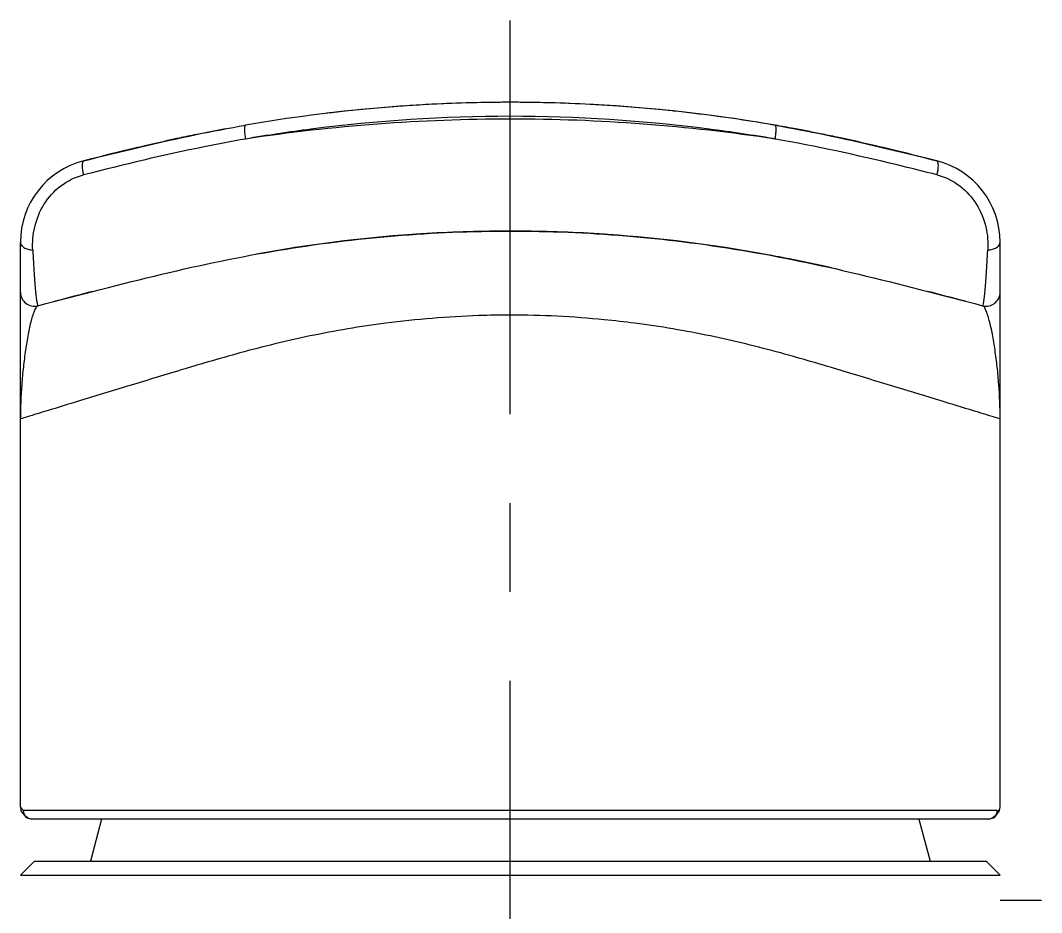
# Model space of a CAD drawing. Extents: x 9520 to 10292, y -16148 to -15602.
# Drawn here: x 9911.73 to 9948.21, y -15869.68 to -15837.82 of the extents above; entities that cross this region are included whole.
import ezdxf

# ---------------------------------------------------------------- set-up
doc = ezdxf.new("R2010")
doc.units = 0
doc.header["$MEASUREMENT"] = 0
doc.linetypes.add('CENTER2', pattern=[28.575, 19.05, -3.175, 3.175, -3.175])
doc.layers.get('0').update_dxf_attribs({"linetype": 'CONTINUOUS'})
doc.layers.add('CENTER', color=1, linetype='CENTER2')

msp = doc.modelspace()

# ---------------------------------------------------------------- linework, layer by layer
at = {"color": 7, "linetype": 'Continuous'}
for p, q in [((9913.976, -15842.834), (9913.99, -15842.83)), ((9914.223, -15842.771), (9913.992, -15842.83)), ((9944.466, -15842.83), (9944.235, -15842.771)), ((9944.482, -15842.834), (9944.482, -15842.834)), ((9911.729, -15865.91), (9911.729, -15845.738)), ((9946.729, -15865.91), (9946.729, -15845.738)), ((9911.73, -15865.909), (9911.73, -15865.91)), ((9911.73, -15865.91), (9911.841, -15866.04)), ((9946.617, -15866.04), (9911.841, -15866.04)), ((9946.728, -15865.912), (9946.729, -15865.91)), ((9946.728, -15865.913), (9946.728, -15865.91)), ((9912.139, -15866.34), (9912.134, -15866.34)), ((9946.319, -15866.34), (9912.139, -15866.34)), ((9914.631, -15866.34), (9914.229, -15867.84)), ((9943.827, -15866.34), (9944.229, -15867.84)), ((9946.324, -15866.34), (9946.319, -15866.34)), ((9912.229, -15867.84), (9911.729, -15868.34)), ((9912.229, -15867.84), (9946.229, -15867.84)), ((9946.229, -15867.84), (9946.729, -15868.34)), ((9911.729, -15868.34), (9946.729, -15868.34))]:
    msp.add_line(p, q, dxfattribs=at)
at = {"color": 40, "linetype": 'Continuous'}
msp.add_line((9946.729, -15869.24), (9948.211, -15869.24), dxfattribs=at)
at = {"color": 7, "linetype": 'Continuous'}
for points in [[(9911.73, -15865.909), (9911.748, -15866.049), (9911.931, -15866.287), (9912.134, -15866.34)], [(9946.324, -15866.34), (9946.531, -15866.285), (9946.711, -15866.048), (9946.728, -15865.909)]]:
    msp.add_lwpolyline(points, dxfattribs=at)
for centre, radius, start, end in [((9929.258, -15896.129), 55.389, 90.0294, 99.8661), ((9929.314, -15896.485), 55.749, 96.0616, 96.8432), ((9929.267, -15896.03), 55.292, 93.8712, 96.0634), ((9929.241, -15895.674), 54.934, 92.9344, 93.8696), ((9929.23, -15895.43), 54.69, 90.0008, 92.9354), ((9929.201, -15896.129), 55.389, 80.1339, 89.9706), ((9929.228, -15895.433), 54.693, 87.0036, 89.9992), ((9929.217, -15895.676), 54.936, 86.1638, 87.0048), ((9929.191, -15896.03), 55.292, 83.9059, 86.162), ((9929.144, -15896.494), 55.758, 83.1342, 83.9078), ((9929.241, -15904.78), 63.44, 90.01044, 98.58953), ((9929.22, -15904.748), 63.409, 81.40827, 89.99167), ((9929.05, -15897.234), 56.503, 80.2957, 83.1292), ((9929.662, -15898.695), 57.986, 100.53352, 101.5041), ((9928.931, -15897.959), 57.239, 80.1821, 80.3014), ((9928.892, -15898.182), 57.465, 79.50312, 80.18178), ((9928.798, -15898.691), 57.982, 78.47467, 79.50256), ((9932.891, -15913.75), 73.384, 102.12528, 103.16658), ((9930.222, -15901.423), 60.772, 101.50858, 102.10626), ((9928.234, -15901.433), 60.781, 77.9077, 78.47081), ((9925.584, -15913.679), 73.311, 76.82882, 77.88741), ((9943.242, -15957.372), 118.218, 103.41443, 104.20946), ((9936.438, -15929.066), 89.105, 103.14423, 103.38111), ((9922.006, -15929.129), 89.17, 76.61887, 76.85199), ((9915.215, -15957.376), 118.221, 75.79052, 76.58549), ((9914.729, -15845.738), 3, 104.2561, 180), ((9943.729, -15845.738), 3, 0, 75.7439), ((9929.216, -15895.631), 50.29, 93.3857, 93.9774), ((9929.227, -15895.847), 50.507, 89.9971, 93.3834), ((9929.232, -15895.847), 50.507, 86.617, 90.0029), ((9929.242, -15895.631), 50.29, 86.0224, 86.6146), ((9929.242, -15895.836), 50.497, 93.9906, 100.3601), ((9929.216, -15895.839), 50.5, 79.6313, 86.0091), ((9928.211, -15901.406), 56.157, 78.7648, 79.6445), ((9926.363, -15910.559), 65.495, 77.12846, 78.73988), ((9912.229, -15847.521), 0.5, 180, 284.5941), ((10055.913, -16394.583), 565.115, 104.51076, 104.65184), ((9801.649, -16398.035), 568.681, 75.34775, 75.48928), ((9946.229, -15847.521), 0.5, 255.4059, 0)]:
    msp.add_arc(centre, radius, start, end, dxfattribs=at)
for points, knots in [([(9929.229, -15841.24), (9926.854, -15841.24), (9923.68, -15841.447), (9920.547, -15841.918), (9919.766, -15842.052)], [0, 0, 0, 0, 0.749778, 1, 1, 1, 1]), ([(9938.693, -15842.052), (9937.911, -15841.918), (9934.778, -15841.447), (9931.605, -15841.24), (9929.229, -15841.24)], [0, 0, 0, 0, 0.250222, 1, 1, 1, 1]), ([(9913.99, -15842.83), (9915.329, -15842.49), (9917.255, -15842.025), (9919.18, -15841.661), (9919.767, -15841.559)], [0, 0, 0, 0, 0.695119, 1, 1, 1, 1]), ([(9919.767, -15841.559), (9919.752, -15841.562), (9919.733, -15841.626), (9919.731, -15841.723), (9919.74, -15841.88), (9919.756, -15841.993), (9919.766, -15842.052)], [0, 0, 0, 0, 0.091357, 0.312557, 0.641402, 1, 1, 1, 1]), ([(9938.691, -15841.559), (9939.278, -15841.661), (9941.203, -15842.025), (9943.129, -15842.49), (9944.468, -15842.83)], [0, 0, 0, 0, 0.304881, 1, 1, 1, 1]), ([(9938.693, -15842.052), (9938.703, -15841.993), (9938.719, -15841.88), (9938.727, -15841.723), (9938.725, -15841.626), (9938.707, -15841.562), (9938.691, -15841.559)], [0, 0, 0, 0, 0.358598, 0.687443, 0.908643, 1, 1, 1, 1]), ([(9919.768, -15842.051), (9919.277, -15842.137), (9917.335, -15842.505), (9915.413, -15842.968), (9913.981, -15843.334)], [0, 0, 0, 0, 0.252254, 1, 1, 1, 1]), ([(9944.477, -15843.334), (9944.002, -15843.212), (9942.086, -15842.733), (9940.154, -15842.307), (9938.69, -15842.051)], [0, 0, 0, 0, 0.247961, 1, 1, 1, 1]), ([(9913.99, -15842.83), (9913.971, -15842.835), (9913.949, -15842.873), (9913.939, -15842.929), (9913.928, -15843.085), (9913.954, -15843.221), (9913.981, -15843.333)], [0, 0, 0, 0, 0.112664, 0.209673, 0.336023, 1, 1, 1, 1]), ([(9944.477, -15843.333), (9944.504, -15843.221), (9944.53, -15843.085), (9944.519, -15842.929), (9944.509, -15842.873), (9944.487, -15842.835), (9944.468, -15842.83)], [0, 0, 0, 0, 0.663977, 0.790327, 0.887336, 1, 1, 1, 1]), ([(9912.168, -15846.016), (9912.153, -15845.743), (9912.203, -15845.172), (9912.531, -15844.358), (9913.136, -15843.679), (9913.69, -15843.407), (9913.981, -15843.333)], [0, 0, 0, 0, 0.234904, 0.485172, 0.741938, 1, 1, 1, 1]), ([(9944.477, -15843.333), (9944.768, -15843.407), (9945.323, -15843.679), (9945.927, -15844.358), (9946.255, -15845.172), (9946.306, -15845.743), (9946.29, -15846.016)], [0, 0, 0, 0, 0.258062, 0.514827, 0.765095, 1, 1, 1, 1]), ([(9912.355, -15848.005), (9913.859, -15847.614), (9916.832, -15846.827), (9922.343, -15845.675), (9926.479, -15845.34), (9929.229, -15845.34)], [0, 0, 0, 0, 0.25, 0.5, 1, 1, 1, 1]), ([(9929.229, -15845.34), (9931.979, -15845.34), (9936.115, -15845.675), (9941.626, -15846.827), (9944.599, -15847.614), (9946.103, -15848.005)], [0, 0, 0, 0, 0.5, 0.75, 1, 1, 1, 1]), ([(9911.729, -15845.738), (9911.729, -15845.772), (9911.757, -15845.849), (9911.86, -15845.936), (9912.003, -15845.994), (9912.112, -15846.012), (9912.168, -15846.016)], [0, 0, 0, 0, 0.179481, 0.412645, 0.698749, 1, 1, 1, 1]), ([(9946.29, -15846.016), (9946.346, -15846.012), (9946.455, -15845.994), (9946.599, -15845.936), (9946.701, -15845.849), (9946.729, -15845.772), (9946.729, -15845.738)], [0, 0, 0, 0, 0.301251, 0.587355, 0.820517, 1, 1, 1, 1]), ([(9912.168, -15846.016), (9912.176, -15846.162), (9912.191, -15846.438), (9912.215, -15846.828), (9912.239, -15847.169), (9912.263, -15847.455), (9912.287, -15847.684), (9912.307, -15847.85), (9912.328, -15847.951), (9912.34, -15847.994), (9912.351, -15848.006), (9912.355, -15848.005)], [0, 0, 0, 0, 0.218316, 0.413934, 0.584814, 0.728917, 0.844223, 0.928745, 0.980638, 0.994029, 1, 1, 1, 1]), ([(9946.103, -15848.005), (9946.107, -15848.006), (9946.118, -15847.994), (9946.13, -15847.951), (9946.151, -15847.85), (9946.171, -15847.684), (9946.195, -15847.455), (9946.219, -15847.169), (9946.243, -15846.828), (9946.267, -15846.438), (9946.283, -15846.162), (9946.29, -15846.016)], [0, 0, 0, 0, 0.005971, 0.019362, 0.071255, 0.155777, 0.271083, 0.415186, 0.586066, 0.781684, 1, 1, 1, 1]), ([(9912.355, -15848.005), (9912.329, -15848.012), (9912.277, -15848.069), (9912.227, -15848.184), (9912.168, -15848.345), (9912.085, -15848.626), (9911.996, -15849.044), (9911.906, -15849.598), (9911.829, -15850.197), (9911.752, -15851.017), (9911.729, -15851.638), (9911.729, -15852.049)], [0, 0, 0, 0, 0.01988, 0.05076, 0.092507, 0.143167, 0.26375, 0.4021, 0.549977, 0.701553, 1, 1, 1, 1]), ([(9929.229, -15848.34), (9928.855, -15848.34), (9927.367, -15848.366), (9925.882, -15848.489), (9924.779, -15848.631)], [0, 0, 0, 0, 0.2518, 1, 1, 1, 1]), ([(9933.679, -15848.631), (9933.315, -15848.584), (9931.837, -15848.416), (9930.349, -15848.34), (9929.229, -15848.34)], [0, 0, 0, 0, 0.247238, 1, 1, 1, 1]), ([(9946.729, -15852.049), (9946.729, -15851.638), (9946.706, -15851.017), (9946.63, -15850.196), (9946.552, -15849.598), (9946.462, -15849.044), (9946.373, -15848.626), (9946.29, -15848.345), (9946.231, -15848.184), (9946.181, -15848.07), (9946.13, -15848.012), (9946.103, -15848.005)], [0, 0, 0, 0, 0.298438, 0.450061, 0.5979, 0.736257, 0.856833, 0.907494, 0.949252, 0.980137, 1, 1, 1, 1]), ([(9924.779, -15848.631), (9923.872, -15848.748), (9922.12, -15849.041), (9919.645, -15849.654), (9917.432, -15850.308), (9915.525, -15850.892), (9913.972, -15851.364), (9912.829, -15851.715), (9912.125, -15851.926), (9911.81, -15852.026), (9911.729, -15852.049)], [0, 0, 0, 0, 0.20317, 0.393975, 0.565893, 0.715792, 0.836895, 0.926427, 0.981416, 1, 1, 1, 1]), ([(9946.729, -15852.049), (9946.649, -15852.026), (9946.333, -15851.926), (9945.629, -15851.715), (9944.486, -15851.364), (9942.933, -15850.892), (9941.027, -15850.308), (9938.813, -15849.654), (9936.338, -15849.041), (9934.587, -15848.748), (9933.679, -15848.631)], [0, 0, 0, 0, 0.018584, 0.073573, 0.163106, 0.284209, 0.434106, 0.606022, 0.796811, 1, 1, 1, 1]), ([(9912.134, -15866.34), (9912.058, -15866.339), (9911.903, -15866.273), (9911.841, -15866.116), (9911.841, -15866.04)], [0, 0, 0, 0, 0.499789, 1, 1, 1, 1]), ([(9946.617, -15866.04), (9946.617, -15866.116), (9946.555, -15866.273), (9946.4, -15866.339), (9946.324, -15866.34)], [0, 0, 0, 0, 0.500244, 1, 1, 1, 1]), ([(9946.617, -15866.04), (9946.647, -15866.04), (9946.718, -15866.018), (9946.728, -15865.946), (9946.728, -15865.913)], [0, 0, 0, 0, 0.474603, 1, 1, 1, 1])]:
    msp.add_open_spline(points, degree=3, knots=knots, dxfattribs=at)
at = {"layer": 'CENTER'}
msp.add_line((9929.229, -16051.903), (9929.229, -15837.816), dxfattribs=at)

doc.saveas('drawing.dxf')
